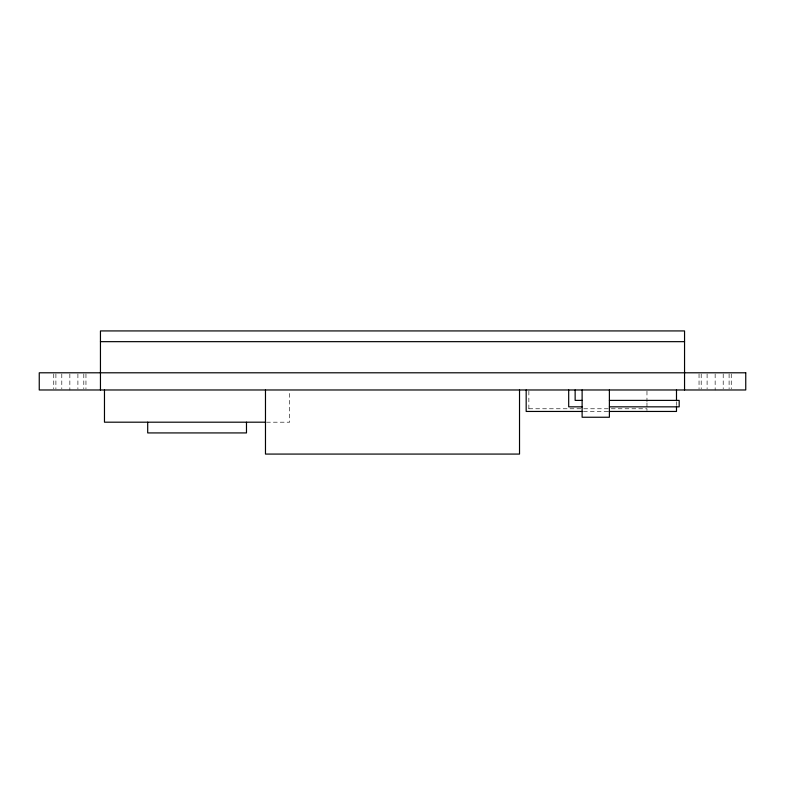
<?xml version="1.0" encoding="UTF-8"?>
<svg xmlns="http://www.w3.org/2000/svg" width="785" height="785" viewBox="0 0 785 785"><rect width="100%" height="100%" fill="white"/><g stroke="black" fill="none" stroke-linecap="round" stroke-linejoin="round"><path stroke-width="0.59" stroke-dasharray="3.92 2.94" d="M528.864 408.769L610.445 408.769M611.299 408.769L646.968 408.769L646.968 410.555M583.451 411.448L608.061 411.448M266.507 422.193L289.694 422.193L289.694 391.165M731.257 373.945L731.257 388.83M729.098 373.945L729.098 388.83M723.201 373.945L723.201 388.83M715.145 373.945L715.145 389.978M707.099 373.945L707.099 388.83M701.201 373.945L701.201 388.83M699.042 373.945L699.042 388.83M676.493 401.91L676.493 405.482M646.968 391.156L646.968 401.724M646.968 402.891L646.968 407.592M528.864 391.156L528.864 410.555M85.957 373.945L85.957 388.83M83.799 373.945L83.799 388.83M77.901 373.945L77.901 388.83M69.855 373.945L69.855 389.978M61.799 373.945L61.799 388.83M55.902 373.945L55.902 388.83M53.743 373.945L53.743 388.83"/><path stroke-width="1.18" d="M100.451 341.661L684.549 341.661M582.117 400.389L575.14 400.389L575.14 389.978M609.386 400.389L679.182 400.389L679.182 406.836L609.386 406.836M582.117 406.836L568.693 406.836L568.693 389.978M582.391 411.448L526.176 411.448L526.176 389.978M609.091 411.448L676.493 411.448L676.493 406.679M265.507 422.193L104.474 422.193L104.474 389.978M684.549 389.978L684.549 330.927L100.451 330.927L100.451 389.978M676.493 389.978L676.493 400.713M609.386 389.978L609.386 417.247L582.117 417.247L582.117 389.978M519.523 389.978L519.523 454.073L265.477 454.073L265.477 389.978M246.48 422.193L246.48 432.927L147.698 432.927L147.698 422.193M745.75 372.796L39.25 372.796L39.25 389.978L745.75 389.978L745.75 372.796"/></g></svg>
